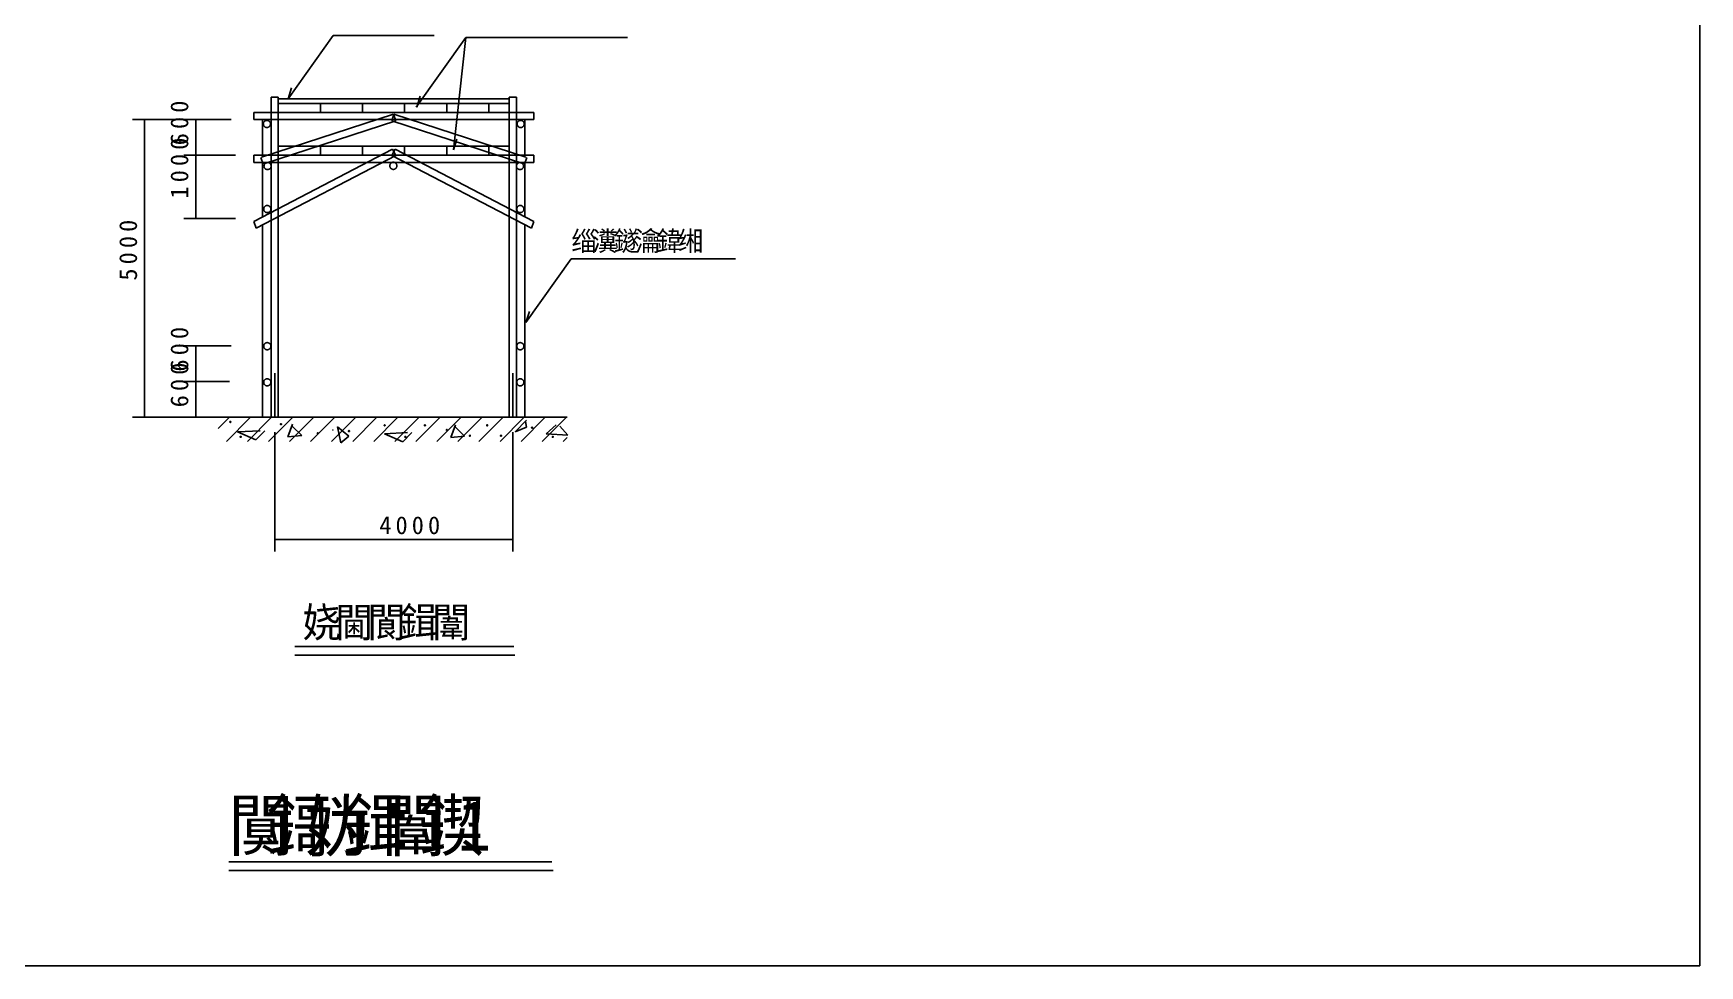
# Model space of a CAD drawing. Header units: metres. Extents: x 0 to 420, y 0 to 297.
# Drawn here: x 140.1 to 420, y 0 to 156.6 of the extents above; entities that cross this region are included whole.
import ezdxf

# ---------------------------------------------------------------- set-up
doc = ezdxf.new("R2010")
doc.units = ezdxf.units.M

msp = doc.modelspace()

# ---------------------------------------------------------------- linework, layer by layer
for p, q in [((420, 0), (420, 297)), ((190.52, 156.22), (182.92, 145.57)), ((190.52, 156.22), (207.44, 156.22)), ((212.8, 155.88), (204.42, 144.15)), ((212.8, 155.88), (210.73, 136.97)), ((212.8, 155.88), (239.94, 155.88)), ((181.27, 145.86), (180.07, 145.86)), ((180.07, 145.86), (180.07, 92.09)), ((181.27, 92.09), (181.27, 145.86)), ((181.27, 145.54), (220.07, 145.54)), ((182.92, 145.57), (183.47, 147.4)), ((204.53, 144.15), (205.09, 145.98)), ((221.27, 145.86), (220.07, 145.86)), ((220.07, 145.86), (220.07, 92.09)), ((221.27, 92.09), (221.27, 145.86)), ((177.15, 143.29), (177.15, 142.09)), ((224.2, 143.29), (177.15, 143.29)), ((200.65, 143.01), (178.48, 135.78)), ((180.07, 143.29), (178.74, 143.29)), ((181.27, 143.29), (181.27, 144.79)), ((181.27, 144.79), (188.35, 144.79)), ((188.35, 143.29), (181.27, 143.29)), ((188.35, 144.79), (188.35, 143.29)), ((188.35, 143.29), (188.35, 144.79)), ((188.35, 144.79), (195.42, 144.79)), ((195.42, 143.29), (188.35, 143.29)), ((195.42, 144.79), (195.42, 143.29)), ((195.42, 143.29), (195.42, 144.79)), ((195.42, 144.79), (202.5, 144.79)), ((202.5, 143.29), (195.42, 143.29)), ((200.7, 143.01), (200.33, 141.87)), ((200.65, 143.01), (201.02, 141.87)), ((200.7, 143.01), (222.87, 135.78)), ((202.5, 143.29), (202.5, 144.79)), ((202.5, 144.79), (209.57, 144.79)), ((202.5, 144.79), (202.5, 143.29)), ((209.57, 143.29), (202.5, 143.29)), ((209.57, 144.79), (209.57, 143.29)), ((216.65, 144.79), (209.57, 144.79)), ((209.57, 144.79), (209.57, 143.29)), ((209.57, 143.29), (216.65, 143.29)), ((216.65, 143.29), (216.65, 144.79)), ((220.07, 144.79), (216.65, 144.79)), ((216.65, 144.79), (216.65, 143.29)), ((216.65, 143.29), (223.72, 143.29)), ((224.2, 143.29), (224.2, 142.09)), ((173.36, 142.09), (156.8, 142.09)), ((158.8, 142.09), (158.8, 92.09)), ((173.36, 142.09), (165.41, 142.09)), ((167.41, 136.09), (167.41, 142.09)), ((177.15, 142.09), (224.2, 142.09)), ((178.65, 142.09), (178.65, 136.09)), ((201.02, 141.87), (178.85, 134.64)), ((200.33, 141.87), (222.5, 134.64)), ((222.7, 142.09), (222.7, 136.09)), ((181.27, 136.09), (181.27, 137.59)), ((181.27, 137.59), (188.35, 137.59)), ((188.35, 136.09), (188.35, 137.59)), ((188.35, 137.59), (195.42, 137.59)), ((188.35, 137.59), (188.35, 136.09)), ((195.42, 137.59), (195.42, 136.09)), ((195.42, 136.09), (195.42, 137.59)), ((195.42, 137.59), (202.5, 137.59)), ((202.5, 136.09), (202.5, 137.59)), ((202.5, 137.59), (209.57, 137.59)), ((202.5, 137.59), (202.5, 136.09)), ((209.57, 137.59), (209.57, 136.09)), ((216.65, 137.59), (209.57, 137.59)), ((209.57, 137.59), (209.57, 136.09)), ((210.73, 136.97), (211.28, 138.81)), ((220.07, 137.59), (216.65, 137.59)), ((216.65, 137.59), (216.65, 136.09)), ((216.65, 136.09), (216.65, 137.59)), ((174.11, 136.09), (165.41, 136.09)), ((174.11, 136.09), (165.41, 136.09)), ((167.41, 136.09), (167.41, 125.49)), ((200.47, 137.13), (177.15, 124.96)), ((177.15, 136.09), (177.15, 134.89)), ((224.2, 136.09), (177.15, 136.09)), ((177.15, 134.89), (224.2, 134.89)), ((201.02, 136.07), (177.55, 123.82)), ((178.34, 135.71), (178.74, 134.58)), ((178.65, 134.89), (178.65, 125.75)), ((179.44, 134.89), (179.44, 134.87)), ((188.35, 136.09), (181.27, 136.09)), ((195.42, 136.09), (188.35, 136.09)), ((202.5, 136.09), (195.42, 136.09)), ((200.88, 137.13), (200.33, 136.07)), ((200.33, 136.07), (223.8, 123.82)), ((200.47, 137.13), (201.02, 136.07)), ((200.88, 137.13), (224.2, 124.96)), ((209.57, 136.09), (202.5, 136.09)), ((209.57, 136.09), (216.65, 136.09)), ((216.65, 136.09), (220.07, 136.09)), ((221.27, 136.09), (223.72, 136.09)), ((224.2, 136.09), (221.27, 136.09)), ((223.01, 135.71), (222.61, 134.58)), ((222.7, 134.89), (222.7, 125.75)), ((224.2, 136.09), (224.2, 134.89)), ((174.11, 125.49), (165.41, 125.49)), ((177.15, 124.96), (177.55, 123.82)), ((178.65, 124.39), (178.65, 92.09)), ((222.7, 124.39), (222.7, 92.09)), ((224.2, 124.96), (223.8, 123.82)), ((230.48, 118.67), (222.88, 108.02)), ((230.48, 118.67), (258.04, 118.67)), ((222.88, 108.02), (223.44, 109.86)), ((173.36, 104.09), (165.41, 104.09)), ((167.41, 98.09), (167.41, 104.09)), ((173.09, 98.09), (165.41, 98.09)), ((173.09, 98.09), (165.41, 98.09)), ((167.41, 92.09), (167.41, 98.09)), ((180.67, 92.09), (180.67, 99.52)), ((220.67, 99.52), (220.67, 92.09)), ((173.09, 92.09), (156.8, 92.09)), ((173.09, 92.09), (165.41, 92.09)), ((171.19, 92.09), (229.78, 92.09)), ((171.19, 90.19), (173.09, 92.09)), ((172.56, 88.02), (176.63, 92.09)), ((174.4, 89.62), (178.25, 89.81)), ((177.48, 88.27), (174.4, 89.62)), ((176.09, 88.02), (180.16, 92.09)), ((179.02, 89.81), (177.48, 88.27)), ((179.63, 88.02), (183.7, 92.09)), ((180.67, 89.58), (180.67, 69.55)), ((183.67, 90.93), (182.9, 88.81)), ((183.16, 88.02), (187.23, 92.09)), ((185.21, 89.01), (183.67, 90.54)), ((186.7, 88.02), (190.77, 92.09)), ((190.24, 88.02), (194.3, 92.09)), ((191.21, 90.47), (193.14, 88.93)), ((191.79, 87.78), (191.21, 90.47)), ((193.77, 88.02), (197.84, 92.09)), ((197.31, 88.02), (201.37, 92.09)), ((200.84, 88.02), (204.91, 92.09)), ((204.38, 88.02), (208.45, 92.09)), ((207.91, 88.02), (211.98, 92.09)), ((211.03, 90.81), (210.26, 88.7)), ((212.57, 88.89), (211.03, 90.43)), ((211.45, 88.02), (215.52, 92.09)), ((214.98, 88.02), (219.05, 92.09)), ((218.52, 88.02), (222.59, 92.09)), ((220.67, 89.58), (220.67, 69.55)), ((222.97, 91.58), (221.04, 89.66)), ((221.04, 89.66), (222.97, 90.43)), ((222.05, 88.02), (226.12, 92.09)), ((222.97, 90.43), (222.78, 91.39)), ((225.59, 88.02), (229.66, 92.09)), ((226.24, 89.28), (227.97, 90.81)), ((228.55, 90.62), (229.9, 89.08)), ((182.9, 88.81), (185.21, 89.01)), ((193.14, 88.93), (191.79, 87.78)), ((199.1, 89.31), (202.95, 89.51)), ((202.18, 87.97), (199.1, 89.31)), ((203.72, 89.51), (202.18, 87.97)), ((210.26, 88.7), (212.57, 88.89)), ((229.9, 89.08), (226.24, 89.28)), ((229.13, 88.02), (229.78, 88.68)), ((180.67, 71.55), (220.67, 71.55)), ((184.03, 53.59), (220.81, 53.59)), ((184.85, 53.59), (204.8, 53.59)), ((184.03, 52.16), (221.01, 52.16)), ((184.85, 52.16), (204.8, 52.16)), ((172.97, 17.43), (227.23, 17.43)), ((172.97, 15.99), (227.45, 15.99)), ((0, 0), (420, 0))]:
    msp.add_line(p, q)
for points in [[(179.96, 141.34), (179.96, 141.4), (179.95, 141.46), (179.94, 141.51), (179.92, 141.57), (179.89, 141.62), (179.86, 141.67), (179.83, 141.72), (179.79, 141.76), (179.74, 141.8), (179.7, 141.84), (179.65, 141.87), (179.59, 141.89), (179.54, 141.91), (179.48, 141.93), (179.42, 141.94), (179.36, 141.94), (179.3, 141.94), (179.25, 141.93), (179.19, 141.91), (179.13, 141.89), (179.08, 141.87), (179.03, 141.84), (178.98, 141.8), (178.94, 141.76), (178.9, 141.72), (178.86, 141.67), (178.83, 141.62), (178.81, 141.57), (178.79, 141.51), (178.77, 141.46), (178.77, 141.4), (178.76, 141.34), (178.77, 141.28), (178.77, 141.22), (178.79, 141.16), (178.81, 141.11), (178.83, 141.06), (178.86, 141.01), (178.9, 140.96), (178.94, 140.91), (178.98, 140.88), (179.03, 140.84), (179.08, 140.81), (179.13, 140.78), (179.19, 140.76), (179.25, 140.75), (179.3, 140.74), (179.36, 140.74), (179.42, 140.74), (179.48, 140.75), (179.54, 140.76), (179.59, 140.78), (179.65, 140.81), (179.7, 140.84), (179.74, 140.88), (179.79, 140.91), (179.83, 140.96), (179.86, 141.01), (179.89, 141.06), (179.92, 141.11), (179.94, 141.16), (179.95, 141.22), (179.96, 141.28), (179.96, 141.34)], [(222.59, 141.34), (222.58, 141.4), (222.58, 141.46), (222.56, 141.51), (222.54, 141.57), (222.52, 141.62), (222.49, 141.67), (222.45, 141.72), (222.41, 141.76), (222.37, 141.8), (222.32, 141.84), (222.27, 141.87), (222.22, 141.89), (222.16, 141.91), (222.1, 141.93), (222.05, 141.94), (221.99, 141.94), (221.93, 141.94), (221.87, 141.93), (221.81, 141.91), (221.76, 141.89), (221.7, 141.87), (221.65, 141.84), (221.61, 141.8), (221.56, 141.76), (221.52, 141.72), (221.49, 141.67), (221.46, 141.62), (221.43, 141.57), (221.41, 141.51), (221.4, 141.46), (221.39, 141.4), (221.39, 141.34), (221.39, 141.28), (221.4, 141.22), (221.41, 141.16), (221.43, 141.11), (221.46, 141.06), (221.49, 141.01), (221.52, 140.96), (221.56, 140.91), (221.61, 140.88), (221.65, 140.84), (221.7, 140.81), (221.76, 140.78), (221.81, 140.76), (221.87, 140.75), (221.93, 140.74), (221.99, 140.74), (222.05, 140.74), (222.1, 140.75), (222.16, 140.76), (222.22, 140.78), (222.27, 140.81), (222.32, 140.84), (222.37, 140.88), (222.41, 140.91), (222.45, 140.96), (222.49, 141.01), (222.52, 141.06), (222.54, 141.11), (222.56, 141.16), (222.58, 141.22), (222.58, 141.28), (222.59, 141.34)], [(180.07, 134.27), (180.07, 134.33), (180.06, 134.39), (180.05, 134.45), (180.03, 134.5), (180, 134.55), (179.97, 134.6), (179.94, 134.65), (179.9, 134.7), (179.85, 134.74), (179.81, 134.77), (179.76, 134.8), (179.7, 134.83), (179.65, 134.85), (179.59, 134.86), (179.53, 134.87), (179.47, 134.87), (179.42, 134.87), (179.36, 134.86), (179.3, 134.85), (179.24, 134.83), (179.19, 134.8), (179.14, 134.77), (179.09, 134.74), (179.05, 134.7), (179.01, 134.65), (178.97, 134.6), (178.94, 134.55), (178.92, 134.5), (178.9, 134.45), (178.89, 134.39), (178.88, 134.33), (178.87, 134.27), (178.88, 134.21), (178.89, 134.15), (178.9, 134.1), (178.92, 134.04), (178.94, 133.99), (178.97, 133.94), (179.01, 133.89), (179.05, 133.85), (179.09, 133.81), (179.14, 133.77), (179.19, 133.74), (179.24, 133.72), (179.3, 133.7), (179.36, 133.68), (179.42, 133.67), (179.47, 133.67), (179.53, 133.67), (179.59, 133.68), (179.65, 133.7), (179.7, 133.72), (179.76, 133.74), (179.81, 133.77), (179.85, 133.81), (179.9, 133.85), (179.94, 133.89), (179.97, 133.94), (180, 133.99), (180.03, 134.04), (180.05, 134.1), (180.06, 134.15), (180.07, 134.21), (180.07, 134.27)], [(201.2, 134.31), (201.2, 134.37), (201.19, 134.43), (201.17, 134.48), (201.15, 134.54), (201.13, 134.59), (201.1, 134.64), (201.06, 134.69), (201.02, 134.73), (200.98, 134.77), (200.93, 134.81), (200.88, 134.84), (200.83, 134.86), (200.77, 134.88), (200.72, 134.9), (200.66, 134.91), (200.6, 134.91), (200.54, 134.91), (200.48, 134.9), (200.43, 134.88), (200.37, 134.86), (200.32, 134.84), (200.27, 134.81), (200.22, 134.77), (200.18, 134.73), (200.14, 134.69), (200.1, 134.64), (200.07, 134.59), (200.05, 134.54), (200.03, 134.48), (200.01, 134.43), (200, 134.37), (200, 134.31), (200, 134.25), (200.01, 134.19), (200.03, 134.13), (200.05, 134.08), (200.07, 134.03), (200.1, 133.98), (200.14, 133.93), (200.18, 133.88), (200.22, 133.85), (200.27, 133.81), (200.32, 133.78), (200.37, 133.75), (200.43, 133.73), (200.48, 133.72), (200.54, 133.71), (200.6, 133.71), (200.66, 133.71), (200.72, 133.72), (200.77, 133.73), (200.83, 133.75), (200.88, 133.78), (200.93, 133.81), (200.98, 133.85), (201.02, 133.88), (201.06, 133.93), (201.1, 133.98), (201.13, 134.03), (201.15, 134.08), (201.17, 134.13), (201.19, 134.19), (201.2, 134.25), (201.2, 134.31)], [(222.48, 134.27), (222.47, 134.33), (222.46, 134.39), (222.45, 134.45), (222.43, 134.5), (222.4, 134.55), (222.37, 134.6), (222.34, 134.65), (222.3, 134.7), (222.26, 134.74), (222.21, 134.77), (222.16, 134.8), (222.1, 134.83), (222.05, 134.85), (221.99, 134.86), (221.93, 134.87), (221.88, 134.87), (221.82, 134.87), (221.76, 134.86), (221.7, 134.85), (221.65, 134.83), (221.59, 134.8), (221.54, 134.77), (221.49, 134.74), (221.45, 134.7), (221.41, 134.65), (221.38, 134.6), (221.35, 134.55), (221.32, 134.5), (221.3, 134.45), (221.29, 134.39), (221.28, 134.33), (221.28, 134.27), (221.28, 134.21), (221.29, 134.15), (221.3, 134.1), (221.32, 134.04), (221.35, 133.99), (221.38, 133.94), (221.41, 133.89), (221.45, 133.85), (221.49, 133.81), (221.54, 133.77), (221.59, 133.74), (221.65, 133.72), (221.7, 133.7), (221.76, 133.68), (221.82, 133.67), (221.88, 133.67), (221.93, 133.67), (221.99, 133.68), (222.05, 133.7), (222.1, 133.72), (222.16, 133.74), (222.21, 133.77), (222.26, 133.81), (222.3, 133.85), (222.34, 133.89), (222.37, 133.94), (222.4, 133.99), (222.43, 134.04), (222.45, 134.1), (222.46, 134.15), (222.47, 134.21), (222.48, 134.27)], [(180.03, 127.05), (180.02, 127.11), (180.02, 127.16), (180, 127.22), (179.98, 127.28), (179.96, 127.33), (179.93, 127.38), (179.89, 127.43), (179.85, 127.47), (179.81, 127.51), (179.76, 127.55), (179.71, 127.58), (179.66, 127.6), (179.6, 127.62), (179.54, 127.64), (179.49, 127.64), (179.43, 127.65), (179.37, 127.64), (179.31, 127.64), (179.25, 127.62), (179.2, 127.6), (179.14, 127.58), (179.09, 127.55), (179.05, 127.51), (179, 127.47), (178.96, 127.43), (178.93, 127.38), (178.9, 127.33), (178.87, 127.28), (178.85, 127.22), (178.84, 127.16), (178.83, 127.11), (178.83, 127.05), (178.83, 126.99), (178.84, 126.93), (178.85, 126.87), (178.87, 126.82), (178.9, 126.76), (178.93, 126.71), (178.96, 126.67), (179, 126.62), (179.05, 126.58), (179.09, 126.55), (179.14, 126.52), (179.2, 126.49), (179.25, 126.47), (179.31, 126.46), (179.37, 126.45), (179.43, 126.45), (179.49, 126.45), (179.54, 126.46), (179.6, 126.47), (179.66, 126.49), (179.71, 126.52), (179.76, 126.55), (179.81, 126.58), (179.85, 126.62), (179.89, 126.67), (179.93, 126.71), (179.96, 126.76), (179.98, 126.82), (180, 126.87), (180.02, 126.93), (180.02, 126.99), (180.03, 127.05)], [(222.52, 127.05), (222.52, 127.11), (222.51, 127.16), (222.5, 127.22), (222.48, 127.28), (222.45, 127.33), (222.42, 127.38), (222.39, 127.43), (222.35, 127.47), (222.3, 127.51), (222.25, 127.55), (222.2, 127.58), (222.15, 127.6), (222.1, 127.62), (222.04, 127.64), (221.98, 127.64), (221.92, 127.65), (221.86, 127.64), (221.8, 127.64), (221.75, 127.62), (221.69, 127.6), (221.64, 127.58), (221.59, 127.55), (221.54, 127.51), (221.5, 127.47), (221.46, 127.43), (221.42, 127.38), (221.39, 127.33), (221.37, 127.28), (221.35, 127.22), (221.33, 127.16), (221.32, 127.11), (221.32, 127.05), (221.32, 126.99), (221.33, 126.93), (221.35, 126.87), (221.37, 126.82), (221.39, 126.76), (221.42, 126.71), (221.46, 126.67), (221.5, 126.62), (221.54, 126.58), (221.59, 126.55), (221.64, 126.52), (221.69, 126.49), (221.75, 126.47), (221.8, 126.46), (221.86, 126.45), (221.92, 126.45), (221.98, 126.45), (222.04, 126.46), (222.1, 126.47), (222.15, 126.49), (222.2, 126.52), (222.25, 126.55), (222.3, 126.58), (222.35, 126.62), (222.39, 126.67), (222.42, 126.71), (222.45, 126.76), (222.48, 126.82), (222.5, 126.87), (222.51, 126.93), (222.52, 126.99), (222.52, 127.05)], [(180.03, 104.02), (180.02, 104.08), (180.02, 104.14), (180, 104.2), (179.98, 104.25), (179.96, 104.31), (179.93, 104.36), (179.89, 104.4), (179.85, 104.45), (179.81, 104.49), (179.76, 104.52), (179.71, 104.55), (179.66, 104.58), (179.6, 104.6), (179.54, 104.61), (179.49, 104.62), (179.43, 104.62), (179.37, 104.62), (179.31, 104.61), (179.25, 104.6), (179.2, 104.58), (179.14, 104.55), (179.09, 104.52), (179.05, 104.49), (179, 104.45), (178.96, 104.4), (178.93, 104.36), (178.9, 104.31), (178.87, 104.25), (178.85, 104.2), (178.84, 104.14), (178.83, 104.08), (178.83, 104.02), (178.83, 103.96), (178.84, 103.91), (178.85, 103.85), (178.87, 103.79), (178.9, 103.74), (178.93, 103.69), (178.96, 103.64), (179, 103.6), (179.05, 103.56), (179.09, 103.52), (179.14, 103.49), (179.2, 103.47), (179.25, 103.45), (179.31, 103.43), (179.37, 103.43), (179.43, 103.42), (179.49, 103.43), (179.54, 103.43), (179.6, 103.45), (179.66, 103.47), (179.71, 103.49), (179.76, 103.52), (179.81, 103.56), (179.85, 103.6), (179.89, 103.64), (179.93, 103.69), (179.96, 103.74), (179.98, 103.79), (180, 103.85), (180.02, 103.91), (180.02, 103.96), (180.03, 104.02)], [(222.52, 104.02), (222.52, 104.08), (222.51, 104.14), (222.5, 104.2), (222.48, 104.25), (222.45, 104.31), (222.42, 104.36), (222.39, 104.4), (222.35, 104.45), (222.3, 104.49), (222.25, 104.52), (222.2, 104.55), (222.15, 104.58), (222.1, 104.6), (222.04, 104.61), (221.98, 104.62), (221.92, 104.62), (221.86, 104.62), (221.8, 104.61), (221.75, 104.6), (221.69, 104.58), (221.64, 104.55), (221.59, 104.52), (221.54, 104.49), (221.5, 104.45), (221.46, 104.4), (221.42, 104.36), (221.39, 104.31), (221.37, 104.25), (221.35, 104.2), (221.33, 104.14), (221.32, 104.08), (221.32, 104.02), (221.32, 103.96), (221.33, 103.91), (221.35, 103.85), (221.37, 103.79), (221.39, 103.74), (221.42, 103.69), (221.46, 103.64), (221.5, 103.6), (221.54, 103.56), (221.59, 103.52), (221.64, 103.49), (221.69, 103.47), (221.75, 103.45), (221.8, 103.43), (221.86, 103.43), (221.92, 103.42), (221.98, 103.43), (222.04, 103.43), (222.1, 103.45), (222.15, 103.47), (222.2, 103.49), (222.25, 103.52), (222.3, 103.56), (222.35, 103.6), (222.39, 103.64), (222.42, 103.69), (222.45, 103.74), (222.48, 103.79), (222.5, 103.85), (222.51, 103.91), (222.52, 103.96), (222.52, 104.02)], [(180.03, 97.95), (180.02, 98.01), (180.02, 98.07), (180, 98.13), (179.98, 98.18), (179.96, 98.24), (179.93, 98.29), (179.89, 98.34), (179.85, 98.38), (179.81, 98.42), (179.76, 98.45), (179.71, 98.48), (179.66, 98.51), (179.6, 98.53), (179.54, 98.54), (179.49, 98.55), (179.43, 98.55), (179.37, 98.55), (179.31, 98.54), (179.25, 98.53), (179.2, 98.51), (179.14, 98.48), (179.09, 98.45), (179.05, 98.42), (179, 98.38), (178.96, 98.34), (178.93, 98.29), (178.9, 98.24), (178.87, 98.18), (178.85, 98.13), (178.84, 98.07), (178.83, 98.01), (178.83, 97.95), (178.83, 97.9), (178.84, 97.84), (178.85, 97.78), (178.87, 97.73), (178.9, 97.67), (178.93, 97.62), (178.96, 97.57), (179, 97.53), (179.05, 97.49), (179.09, 97.46), (179.14, 97.43), (179.2, 97.4), (179.25, 97.38), (179.31, 97.37), (179.37, 97.36), (179.43, 97.35), (179.49, 97.36), (179.54, 97.37), (179.6, 97.38), (179.66, 97.4), (179.71, 97.43), (179.76, 97.46), (179.81, 97.49), (179.85, 97.53), (179.89, 97.57), (179.93, 97.62), (179.96, 97.67), (179.98, 97.73), (180, 97.78), (180.02, 97.84), (180.02, 97.9), (180.03, 97.95)], [(222.52, 97.95), (222.52, 98.01), (222.51, 98.07), (222.5, 98.13), (222.48, 98.18), (222.45, 98.24), (222.42, 98.29), (222.39, 98.34), (222.35, 98.38), (222.3, 98.42), (222.25, 98.45), (222.2, 98.48), (222.15, 98.51), (222.1, 98.53), (222.04, 98.54), (221.98, 98.55), (221.92, 98.55), (221.86, 98.55), (221.8, 98.54), (221.75, 98.53), (221.69, 98.51), (221.64, 98.48), (221.59, 98.45), (221.54, 98.42), (221.5, 98.38), (221.46, 98.34), (221.42, 98.29), (221.39, 98.24), (221.37, 98.18), (221.35, 98.13), (221.33, 98.07), (221.32, 98.01), (221.32, 97.95), (221.32, 97.9), (221.33, 97.84), (221.35, 97.78), (221.37, 97.73), (221.39, 97.67), (221.42, 97.62), (221.46, 97.57), (221.5, 97.53), (221.54, 97.49), (221.59, 97.46), (221.64, 97.43), (221.69, 97.4), (221.75, 97.38), (221.8, 97.37), (221.86, 97.36), (221.92, 97.35), (221.98, 97.36), (222.04, 97.37), (222.1, 97.38), (222.15, 97.4), (222.2, 97.43), (222.25, 97.46), (222.3, 97.49), (222.35, 97.53), (222.39, 97.57), (222.42, 97.62), (222.45, 97.67), (222.48, 97.73), (222.5, 97.78), (222.51, 97.84), (222.52, 97.9), (222.52, 97.95)], [(173.29, 91.31), (173.29, 91.32), (173.29, 91.32), (173.29, 91.33), (173.28, 91.34), (173.28, 91.34), (173.28, 91.35), (173.27, 91.36), (173.27, 91.36), (173.26, 91.37), (173.26, 91.37), (173.25, 91.37), (173.24, 91.38), (173.24, 91.38), (173.23, 91.38), (173.22, 91.38), (173.21, 91.38), (173.21, 91.38), (173.2, 91.38), (173.19, 91.38), (173.19, 91.38), (173.18, 91.37), (173.17, 91.37), (173.17, 91.37), (173.16, 91.36), (173.16, 91.36), (173.15, 91.35), (173.15, 91.34), (173.15, 91.34), (173.14, 91.33), (173.14, 91.32), (173.14, 91.32), (173.14, 91.31), (173.14, 91.31)], [(173.14, 91.31), (173.14, 91.3), (173.14, 91.29), (173.14, 91.29), (173.15, 91.28), (173.15, 91.27), (173.15, 91.27), (173.16, 91.26), (173.16, 91.25), (173.17, 91.25), (173.17, 91.25), (173.18, 91.24), (173.19, 91.24), (173.19, 91.24), (173.2, 91.23), (173.21, 91.23), (173.21, 91.23), (173.22, 91.23), (173.23, 91.23), (173.24, 91.24), (173.24, 91.24), (173.25, 91.24), (173.26, 91.25), (173.26, 91.25), (173.27, 91.25), (173.27, 91.26), (173.28, 91.27), (173.28, 91.27), (173.28, 91.28), (173.29, 91.29), (173.29, 91.29), (173.29, 91.3), (173.29, 91.31)], [(181.8, 90.92), (181.8, 90.93), (181.8, 90.94), (181.8, 90.94), (181.8, 90.95), (181.79, 90.96), (181.79, 90.96), (181.79, 90.97), (181.78, 90.97), (181.78, 90.98), (181.77, 90.98), (181.76, 90.99), (181.76, 90.99), (181.75, 90.99), (181.74, 90.99), (181.74, 91), (181.73, 91), (181.72, 91), (181.71, 90.99), (181.71, 90.99), (181.7, 90.99), (181.69, 90.99), (181.69, 90.98), (181.68, 90.98), (181.67, 90.97), (181.67, 90.97), (181.67, 90.96), (181.66, 90.96), (181.66, 90.95), (181.66, 90.94), (181.65, 90.94), (181.65, 90.93), (181.65, 90.92), (181.65, 90.92)], [(181.65, 90.92), (181.65, 90.91), (181.65, 90.91), (181.66, 90.9), (181.66, 90.89), (181.66, 90.89), (181.67, 90.88), (181.67, 90.87), (181.67, 90.87), (181.68, 90.86), (181.69, 90.86), (181.69, 90.86), (181.7, 90.85), (181.71, 90.85), (181.71, 90.85), (181.72, 90.85), (181.73, 90.85), (181.74, 90.85), (181.74, 90.85), (181.75, 90.85), (181.76, 90.85), (181.76, 90.86), (181.77, 90.86), (181.78, 90.86), (181.78, 90.87), (181.79, 90.87), (181.79, 90.88), (181.79, 90.89), (181.8, 90.89), (181.8, 90.9), (181.8, 90.91), (181.8, 90.91), (181.8, 90.92)], [(190.45, 89.96), (190.45, 89.96), (190.45, 89.96), (190.45, 89.96), (190.45, 89.96), (190.45, 89.96), (190.44, 89.96), (190.44, 89.96), (190.44, 89.96), (190.44, 89.97), (190.44, 89.97), (190.44, 89.97), (190.44, 89.97), (190.44, 89.97), (190.44, 89.97), (190.44, 89.97), (190.43, 89.97), (190.43, 89.97), (190.43, 89.97), (190.43, 89.97), (190.43, 89.97), (190.43, 89.97), (190.43, 89.97), (190.43, 89.97), (190.43, 89.96), (190.42, 89.96), (190.42, 89.96), (190.42, 89.96), (190.42, 89.96), (190.42, 89.96), (190.42, 89.96), (190.42, 89.96), (190.42, 89.96), (190.42, 89.96)], [(190.42, 89.96), (190.42, 89.95), (190.42, 89.95), (190.42, 89.95), (190.42, 89.95), (190.42, 89.95), (190.42, 89.95), (190.42, 89.95), (190.43, 89.95), (190.43, 89.95), (190.43, 89.94), (190.43, 89.94), (190.43, 89.94), (190.43, 89.94), (190.43, 89.94), (190.43, 89.94), (190.43, 89.94), (190.44, 89.94), (190.44, 89.94), (190.44, 89.94), (190.44, 89.94), (190.44, 89.94), (190.44, 89.94), (190.44, 89.95), (190.44, 89.95), (190.44, 89.95), (190.44, 89.95), (190.45, 89.95), (190.45, 89.95), (190.45, 89.95), (190.45, 89.95), (190.45, 89.95), (190.45, 89.96)], [(191.41, 90.15), (191.41, 90.15), (191.41, 90.15), (191.41, 90.15), (191.41, 90.15), (191.41, 90.15), (191.41, 90.16), (191.41, 90.16), (191.41, 90.16), (191.41, 90.16), (191.41, 90.16), (191.41, 90.16), (191.41, 90.16), (191.41, 90.16), (191.4, 90.16), (191.4, 90.16), (191.4, 90.16), (191.4, 90.16), (191.4, 90.16), (191.4, 90.16), (191.4, 90.16), (191.4, 90.16), (191.39, 90.16), (191.39, 90.16), (191.39, 90.16), (191.39, 90.16), (191.39, 90.16), (191.39, 90.15), (191.39, 90.15), (191.39, 90.15), (191.39, 90.15), (191.39, 90.15), (191.39, 90.15), (191.39, 90.15)], [(191.39, 90.15), (191.39, 90.15), (191.39, 90.15), (191.39, 90.14), (191.39, 90.14), (191.39, 90.14), (191.39, 90.14), (191.39, 90.14), (191.39, 90.14), (191.39, 90.14), (191.39, 90.14), (191.4, 90.14), (191.4, 90.14), (191.4, 90.14), (191.4, 90.14), (191.4, 90.14), (191.4, 90.14), (191.4, 90.14), (191.4, 90.14), (191.41, 90.14), (191.41, 90.14), (191.41, 90.14), (191.41, 90.14), (191.41, 90.14), (191.41, 90.14), (191.41, 90.14), (191.41, 90.14), (191.41, 90.14), (191.41, 90.14), (191.41, 90.14), (191.41, 90.15), (191.41, 90.15), (191.41, 90.15)], [(193.22, 89.76), (193.22, 89.77), (193.22, 89.78), (193.21, 89.78), (193.21, 89.79), (193.21, 89.8), (193.21, 89.8), (193.2, 89.81), (193.2, 89.82), (193.19, 89.82), (193.18, 89.82), (193.18, 89.83), (193.17, 89.83), (193.16, 89.83), (193.16, 89.84), (193.15, 89.84), (193.14, 89.84), (193.14, 89.84), (193.13, 89.84), (193.12, 89.83), (193.11, 89.83), (193.11, 89.83), (193.1, 89.82), (193.1, 89.82), (193.09, 89.82), (193.08, 89.81), (193.08, 89.8), (193.08, 89.8), (193.07, 89.79), (193.07, 89.78), (193.07, 89.78), (193.07, 89.77), (193.07, 89.76), (193.07, 89.76)], [(193.07, 89.76), (193.07, 89.75), (193.07, 89.75), (193.07, 89.74), (193.07, 89.73), (193.08, 89.73), (193.08, 89.72), (193.08, 89.71), (193.09, 89.71), (193.1, 89.7), (193.1, 89.7), (193.11, 89.7), (193.11, 89.69), (193.12, 89.69), (193.13, 89.69), (193.14, 89.69), (193.14, 89.69), (193.15, 89.69), (193.16, 89.69), (193.16, 89.69), (193.17, 89.69), (193.18, 89.7), (193.18, 89.7), (193.19, 89.7), (193.2, 89.71), (193.2, 89.71), (193.21, 89.72), (193.21, 89.73), (193.21, 89.73), (193.21, 89.74), (193.22, 89.75), (193.22, 89.75), (193.22, 89.76)], [(199.22, 90.73), (199.22, 90.74), (199.21, 90.74), (199.21, 90.75), (199.21, 90.76), (199.21, 90.76), (199.2, 90.77), (199.2, 90.78), (199.19, 90.78), (199.19, 90.79), (199.18, 90.79), (199.18, 90.79), (199.17, 90.8), (199.16, 90.8), (199.16, 90.8), (199.15, 90.8), (199.14, 90.8), (199.13, 90.8), (199.13, 90.8), (199.12, 90.8), (199.11, 90.8), (199.11, 90.79), (199.1, 90.79), (199.09, 90.79), (199.09, 90.78), (199.08, 90.78), (199.08, 90.77), (199.07, 90.76), (199.07, 90.76), (199.07, 90.75), (199.07, 90.74), (199.07, 90.74), (199.07, 90.73), (199.07, 90.73)], [(199.07, 90.73), (199.07, 90.72), (199.07, 90.71), (199.07, 90.71), (199.07, 90.7), (199.07, 90.69), (199.08, 90.69), (199.08, 90.68), (199.09, 90.68), (199.09, 90.67), (199.1, 90.67), (199.11, 90.66), (199.11, 90.66), (199.12, 90.66), (199.13, 90.65), (199.13, 90.65), (199.14, 90.65), (199.15, 90.65), (199.16, 90.65), (199.16, 90.66), (199.17, 90.66), (199.18, 90.66), (199.18, 90.67), (199.19, 90.67), (199.19, 90.68), (199.2, 90.68), (199.2, 90.69), (199.21, 90.69), (199.21, 90.7), (199.21, 90.71), (199.21, 90.71), (199.22, 90.72), (199.22, 90.73)], [(205.99, 90.73), (205.99, 90.74), (205.99, 90.74), (205.98, 90.75), (205.98, 90.76), (205.98, 90.76), (205.97, 90.77), (205.97, 90.78), (205.97, 90.78), (205.96, 90.79), (205.95, 90.79), (205.95, 90.79), (205.94, 90.8), (205.93, 90.8), (205.93, 90.8), (205.92, 90.8), (205.91, 90.8), (205.9, 90.8), (205.9, 90.8), (205.89, 90.8), (205.88, 90.8), (205.88, 90.79), (205.87, 90.79), (205.86, 90.79), (205.86, 90.78), (205.85, 90.78), (205.85, 90.77), (205.85, 90.76), (205.84, 90.76), (205.84, 90.75), (205.84, 90.74), (205.84, 90.74), (205.84, 90.73), (205.84, 90.73)], [(205.84, 90.73), (205.84, 90.72), (205.84, 90.71), (205.84, 90.71), (205.84, 90.7), (205.85, 90.69), (205.85, 90.69), (205.85, 90.68), (205.86, 90.68), (205.86, 90.67), (205.87, 90.67), (205.88, 90.66), (205.88, 90.66), (205.89, 90.66), (205.9, 90.65), (205.9, 90.65), (205.91, 90.65), (205.92, 90.65), (205.93, 90.65), (205.93, 90.66), (205.94, 90.66), (205.95, 90.66), (205.95, 90.67), (205.96, 90.67), (205.97, 90.68), (205.97, 90.68), (205.97, 90.69), (205.98, 90.69), (205.98, 90.7), (205.98, 90.71), (205.99, 90.71), (205.99, 90.72), (205.99, 90.73)], [(209.66, 89.96), (209.66, 89.96), (209.66, 89.97), (209.66, 89.98), (209.66, 89.98), (209.65, 89.99), (209.65, 90), (209.65, 90), (209.64, 90.01), (209.64, 90.01), (209.63, 90.02), (209.62, 90.02), (209.62, 90.02), (209.61, 90.03), (209.6, 90.03), (209.6, 90.03), (209.59, 90.03), (209.58, 90.03), (209.57, 90.03), (209.57, 90.03), (209.56, 90.02), (209.55, 90.02), (209.55, 90.02), (209.54, 90.01), (209.54, 90.01), (209.53, 90), (209.53, 90), (209.52, 89.99), (209.52, 89.98), (209.52, 89.98), (209.51, 89.97), (209.51, 89.96), (209.51, 89.96), (209.51, 89.96)], [(209.51, 89.96), (209.51, 89.95), (209.51, 89.94), (209.52, 89.93), (209.52, 89.93), (209.52, 89.92), (209.53, 89.91), (209.53, 89.91), (209.54, 89.9), (209.54, 89.9), (209.55, 89.89), (209.55, 89.89), (209.56, 89.89), (209.57, 89.88), (209.57, 89.88), (209.58, 89.88), (209.59, 89.88), (209.6, 89.88), (209.6, 89.88), (209.61, 89.88), (209.62, 89.89), (209.62, 89.89), (209.63, 89.89), (209.64, 89.9), (209.64, 89.9), (209.65, 89.91), (209.65, 89.91), (209.65, 89.92), (209.66, 89.93), (209.66, 89.93), (209.66, 89.94), (209.66, 89.95), (209.66, 89.96)], [(216.43, 90.73), (216.43, 90.74), (216.43, 90.74), (216.43, 90.75), (216.43, 90.76), (216.43, 90.76), (216.42, 90.77), (216.42, 90.78), (216.41, 90.78), (216.41, 90.79), (216.4, 90.79), (216.4, 90.79), (216.39, 90.8), (216.38, 90.8), (216.37, 90.8), (216.37, 90.8), (216.36, 90.8), (216.35, 90.8), (216.35, 90.8), (216.34, 90.8), (216.33, 90.8), (216.32, 90.79), (216.32, 90.79), (216.31, 90.79), (216.31, 90.78), (216.3, 90.78), (216.3, 90.77), (216.29, 90.76), (216.29, 90.76), (216.29, 90.75), (216.29, 90.74), (216.29, 90.74), (216.28, 90.73), (216.28, 90.73)], [(216.28, 90.73), (216.29, 90.72), (216.29, 90.71), (216.29, 90.71), (216.29, 90.7), (216.29, 90.69), (216.3, 90.69), (216.3, 90.68), (216.31, 90.68), (216.31, 90.67), (216.32, 90.67), (216.32, 90.66), (216.33, 90.66), (216.34, 90.66), (216.35, 90.65), (216.35, 90.65), (216.36, 90.65), (216.37, 90.65), (216.37, 90.65), (216.38, 90.66), (216.39, 90.66), (216.4, 90.66), (216.4, 90.67), (216.41, 90.67), (216.41, 90.68), (216.42, 90.68), (216.42, 90.69), (216.43, 90.69), (216.43, 90.7), (216.43, 90.71), (216.43, 90.71), (216.43, 90.72), (216.43, 90.73)], [(223.98, 90.34), (223.98, 90.35), (223.98, 90.36), (223.98, 90.36), (223.97, 90.37), (223.97, 90.38), (223.97, 90.38), (223.96, 90.39), (223.96, 90.39), (223.95, 90.4), (223.95, 90.4), (223.94, 90.41), (223.93, 90.41), (223.93, 90.41), (223.92, 90.42), (223.91, 90.42), (223.91, 90.42), (223.9, 90.42), (223.89, 90.42), (223.88, 90.41), (223.88, 90.41), (223.87, 90.41), (223.86, 90.4), (223.86, 90.4), (223.85, 90.39), (223.85, 90.39), (223.84, 90.38), (223.84, 90.38), (223.84, 90.37), (223.83, 90.36), (223.83, 90.36), (223.83, 90.35), (223.83, 90.34), (223.83, 90.34)], [(223.83, 90.34), (223.83, 90.33), (223.83, 90.33), (223.83, 90.32), (223.84, 90.31), (223.84, 90.31), (223.84, 90.3), (223.85, 90.29), (223.85, 90.29), (223.86, 90.28), (223.86, 90.28), (223.87, 90.28), (223.88, 90.27), (223.88, 90.27), (223.89, 90.27), (223.9, 90.27), (223.91, 90.27), (223.91, 90.27), (223.92, 90.27), (223.93, 90.27), (223.93, 90.27), (223.94, 90.28), (223.95, 90.28), (223.95, 90.28), (223.96, 90.29), (223.96, 90.29), (223.97, 90.3), (223.97, 90.31), (223.97, 90.31), (223.98, 90.32), (223.98, 90.33), (223.98, 90.33), (223.98, 90.34)], [(175.03, 88.8), (175.03, 88.8), (175.03, 88.81), (175.03, 88.82), (175.03, 88.82), (175.02, 88.83), (175.02, 88.84), (175.01, 88.84), (175.01, 88.85), (175, 88.85), (175, 88.86), (174.99, 88.86), (174.98, 88.87), (174.98, 88.87), (174.97, 88.87), (174.96, 88.87), (174.96, 88.87), (174.95, 88.87), (174.94, 88.87), (174.93, 88.87), (174.93, 88.87), (174.92, 88.86), (174.91, 88.86), (174.91, 88.85), (174.9, 88.85), (174.9, 88.84), (174.89, 88.84), (174.89, 88.83), (174.89, 88.82), (174.88, 88.82), (174.88, 88.81), (174.88, 88.8), (174.88, 88.8), (174.88, 88.8)], [(174.88, 88.8), (174.88, 88.79), (174.88, 88.78), (174.88, 88.77), (174.89, 88.77), (174.89, 88.76), (174.89, 88.75), (174.9, 88.75), (174.9, 88.74), (174.91, 88.74), (174.91, 88.73), (174.92, 88.73), (174.93, 88.73), (174.93, 88.72), (174.94, 88.72), (174.95, 88.72), (174.96, 88.72), (174.96, 88.72), (174.97, 88.72), (174.98, 88.72), (174.98, 88.73), (174.99, 88.73), (175, 88.73), (175, 88.74), (175.01, 88.74), (175.01, 88.75), (175.02, 88.75), (175.02, 88.76), (175.03, 88.77), (175.03, 88.77), (175.03, 88.78), (175.03, 88.79), (175.03, 88.8)], [(187.99, 89.38), (187.99, 89.38), (187.99, 89.39), (187.99, 89.4), (187.99, 89.4), (187.99, 89.41), (187.98, 89.42), (187.98, 89.42), (187.97, 89.43), (187.97, 89.43), (187.96, 89.44), (187.95, 89.44), (187.95, 89.45), (187.94, 89.45), (187.93, 89.45), (187.93, 89.45), (187.92, 89.45), (187.91, 89.45), (187.9, 89.45), (187.9, 89.45), (187.89, 89.45), (187.88, 89.44), (187.88, 89.44), (187.87, 89.43), (187.87, 89.43), (187.86, 89.42), (187.86, 89.42), (187.85, 89.41), (187.85, 89.4), (187.85, 89.4), (187.85, 89.39), (187.84, 89.38), (187.84, 89.38), (187.84, 89.38)], [(187.84, 89.38), (187.84, 89.37), (187.85, 89.36), (187.85, 89.35), (187.85, 89.35), (187.85, 89.34), (187.86, 89.33), (187.86, 89.33), (187.87, 89.32), (187.87, 89.32), (187.88, 89.31), (187.88, 89.31), (187.89, 89.31), (187.9, 89.3), (187.9, 89.3), (187.91, 89.3), (187.92, 89.3), (187.93, 89.3), (187.93, 89.3), (187.94, 89.3), (187.95, 89.31), (187.95, 89.31), (187.96, 89.31), (187.97, 89.32), (187.97, 89.32), (187.98, 89.33), (187.98, 89.33), (187.99, 89.34), (187.99, 89.35), (187.99, 89.35), (187.99, 89.36), (187.99, 89.37), (187.99, 89.38)], [(202.7, 88.8), (202.7, 88.8), (202.7, 88.81), (202.69, 88.82), (202.69, 88.82), (202.69, 88.83), (202.69, 88.84), (202.68, 88.84), (202.68, 88.85), (202.67, 88.85), (202.66, 88.86), (202.66, 88.86), (202.65, 88.87), (202.64, 88.87), (202.64, 88.87), (202.63, 88.87), (202.62, 88.87), (202.62, 88.87), (202.61, 88.87), (202.6, 88.87), (202.59, 88.87), (202.59, 88.86), (202.58, 88.86), (202.58, 88.85), (202.57, 88.85), (202.57, 88.84), (202.56, 88.84), (202.56, 88.83), (202.55, 88.82), (202.55, 88.82), (202.55, 88.81), (202.55, 88.8), (202.55, 88.8), (202.55, 88.8)], [(202.55, 88.8), (202.55, 88.79), (202.55, 88.78), (202.55, 88.77), (202.55, 88.77), (202.56, 88.76), (202.56, 88.75), (202.57, 88.75), (202.57, 88.74), (202.58, 88.74), (202.58, 88.73), (202.59, 88.73), (202.59, 88.73), (202.6, 88.72), (202.61, 88.72), (202.62, 88.72), (202.62, 88.72), (202.63, 88.72), (202.64, 88.72), (202.64, 88.72), (202.65, 88.73), (202.66, 88.73), (202.66, 88.73), (202.67, 88.74), (202.68, 88.74), (202.68, 88.75), (202.69, 88.75), (202.69, 88.76), (202.69, 88.77), (202.69, 88.77), (202.7, 88.78), (202.7, 88.79), (202.7, 88.8)], [(213.53, 88.99), (213.53, 89), (213.53, 89), (213.53, 89.01), (213.53, 89.02), (213.52, 89.02), (213.52, 89.03), (213.52, 89.04), (213.51, 89.04), (213.51, 89.05), (213.5, 89.05), (213.49, 89.06), (213.49, 89.06), (213.48, 89.06), (213.47, 89.06), (213.47, 89.06), (213.46, 89.06), (213.45, 89.06), (213.44, 89.06), (213.44, 89.06), (213.43, 89.06), (213.42, 89.06), (213.42, 89.05), (213.41, 89.05), (213.4, 89.04), (213.4, 89.04), (213.4, 89.03), (213.39, 89.02), (213.39, 89.02), (213.39, 89.01), (213.38, 89), (213.38, 89), (213.38, 88.99), (213.38, 88.99)], [(213.38, 88.99), (213.38, 88.98), (213.38, 88.97), (213.39, 88.97), (213.39, 88.96), (213.39, 88.95), (213.4, 88.95), (213.4, 88.94), (213.4, 88.94), (213.41, 88.93), (213.42, 88.93), (213.42, 88.92), (213.43, 88.92), (213.44, 88.92), (213.44, 88.92), (213.45, 88.91), (213.46, 88.91), (213.47, 88.91), (213.47, 88.92), (213.48, 88.92), (213.49, 88.92), (213.49, 88.92), (213.5, 88.93), (213.51, 88.93), (213.51, 88.94), (213.52, 88.94), (213.52, 88.95), (213.52, 88.95), (213.53, 88.96), (213.53, 88.97), (213.53, 88.97), (213.53, 88.98), (213.53, 88.99)], [(218.76, 88.99), (218.76, 89), (218.76, 89), (218.75, 89.01), (218.75, 89.02), (218.75, 89.02), (218.74, 89.03), (218.74, 89.04), (218.73, 89.04), (218.73, 89.05), (218.72, 89.05), (218.72, 89.06), (218.71, 89.06), (218.7, 89.06), (218.7, 89.06), (218.69, 89.06), (218.68, 89.06), (218.67, 89.06), (218.67, 89.06), (218.66, 89.06), (218.65, 89.06), (218.65, 89.06), (218.64, 89.05), (218.63, 89.05), (218.63, 89.04), (218.62, 89.04), (218.62, 89.03), (218.62, 89.02), (218.61, 89.02), (218.61, 89.01), (218.61, 89), (218.61, 89), (218.61, 88.99), (218.61, 88.99)], [(218.61, 88.99), (218.61, 88.98), (218.61, 88.97), (218.61, 88.97), (218.61, 88.96), (218.62, 88.95), (218.62, 88.95), (218.62, 88.94), (218.63, 88.94), (218.63, 88.93), (218.64, 88.93), (218.65, 88.92), (218.65, 88.92), (218.66, 88.92), (218.67, 88.92), (218.67, 88.91), (218.68, 88.91), (218.69, 88.91), (218.7, 88.92), (218.7, 88.92), (218.71, 88.92), (218.72, 88.92), (218.72, 88.93), (218.73, 88.93), (218.73, 88.94), (218.74, 88.94), (218.74, 88.95), (218.75, 88.95), (218.75, 88.96), (218.75, 88.97), (218.76, 88.97), (218.76, 88.98), (218.76, 88.99)], [(227.46, 88.8), (227.46, 88.8), (227.46, 88.81), (227.46, 88.82), (227.46, 88.82), (227.45, 88.83), (227.45, 88.84), (227.45, 88.84), (227.44, 88.85), (227.44, 88.85), (227.43, 88.86), (227.42, 88.86), (227.42, 88.87), (227.41, 88.87), (227.4, 88.87), (227.4, 88.87), (227.39, 88.87), (227.38, 88.87), (227.37, 88.87), (227.37, 88.87), (227.36, 88.87), (227.35, 88.86), (227.35, 88.86), (227.34, 88.85), (227.33, 88.85), (227.33, 88.84), (227.33, 88.84), (227.32, 88.83), (227.32, 88.82), (227.32, 88.82), (227.31, 88.81), (227.31, 88.8), (227.31, 88.8), (227.31, 88.8)], [(227.31, 88.8), (227.31, 88.79), (227.31, 88.78), (227.32, 88.77), (227.32, 88.77), (227.32, 88.76), (227.33, 88.75), (227.33, 88.75), (227.33, 88.74), (227.34, 88.74), (227.35, 88.73), (227.35, 88.73), (227.36, 88.73), (227.37, 88.72), (227.37, 88.72), (227.38, 88.72), (227.39, 88.72), (227.4, 88.72), (227.4, 88.72), (227.41, 88.72), (227.42, 88.73), (227.42, 88.73), (227.43, 88.73), (227.44, 88.74), (227.44, 88.74), (227.45, 88.75), (227.45, 88.75), (227.45, 88.76), (227.46, 88.77), (227.46, 88.77), (227.46, 88.78), (227.46, 88.79), (227.46, 88.8)]]:
    msp.add_lwpolyline(points)

# ---------------------------------------------------------------- texts
for s, p in [('0', (166.16, 143.22)), ('0', (166.16, 140.49)), ('6', (166.16, 137.76)), ('0', (166.16, 137)), ('0', (166.16, 134.27)), ('0', (166.16, 131.54)), ('1', (166.16, 128.81)), ('0', (157.55, 123.21)), ('0', (157.55, 120.49)), ('0', (157.55, 117.76)), ('5', (157.55, 115.03)), ('0', (166.16, 105.22)), ('0', (166.16, 102.49)), ('6', (166.16, 99.76)), ('0', (166.16, 99.22)), ('0', (166.16, 96.49)), ('6', (166.16, 93.76))]:
    msp.add_text(s, height=3, rotation=90).set_placement(p)
for s, height, p in [('缁', 3.29, (230.48, 120.04)), ('瀵', 3.29, (234.06, 120.04)), ('鐩', 3.29, (237.64, 120.04)), ('瀹', 3.29, (241.22, 120.04)), ('鍏', 3.29, (244.8, 120.04)), ('缃', 3.29, (248.38, 120.04)), ('4', 3, (198.24, 72.46)), ('0', 3, (200.97, 72.46)), ('0', 3, (203.69, 72.46)), ('0', 3, (206.42, 72.46)), ('娆', 5, (185.33, 55.15)), ('閫', 5, (190.77, 55.15)), ('閬', 5, (196.2, 55.15)), ('鍓', 5, (201.64, 55.15)), ('闈', 5, (207.07, 55.15)), ('闃', 8.42, (172.89, 19.3)), ('鎶', 8.42, (179.29, 19.3)), ('妫', 8.42, (185.7, 19.3)), ('鍓', 8.42, (192.11, 19.3)), ('闈', 8.42, (198.51, 19.3)), ('鍥', 8.42, (204.92, 19.3)), ('1', 8.42, (211.33, 19.3))]:
    msp.add_text(s, height=height).set_placement(p)

doc.saveas('drawing.dxf')
